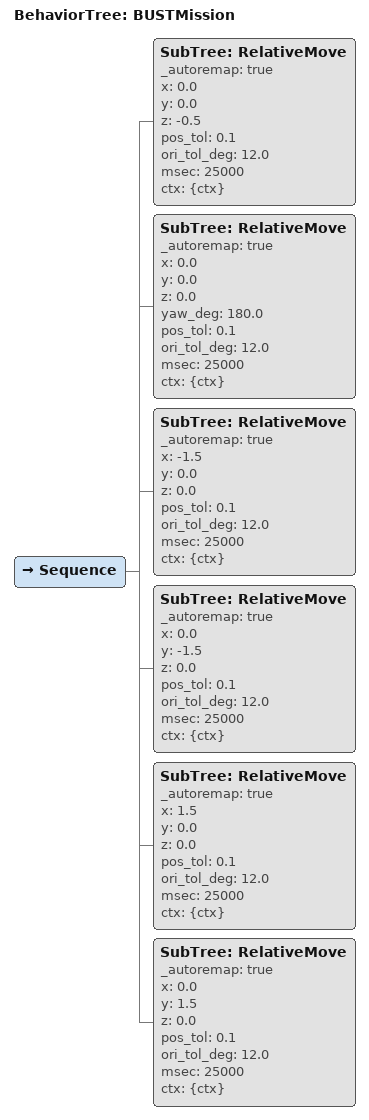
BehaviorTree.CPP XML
<root BTCPP_format="4" main_tree_to_execute="BUSTMission">
  <BehaviorTree ID="BUSTMission">
    <Sequence>

      <SubTree ID="RelativeMove" _autoremap="true"
               x="0.0" y="0.0" z="-0.5"
               pos_tol="0.1" ori_tol_deg="12.0" msec="25000"
               ctx="{ctx}"/>

      <SubTree ID="RelativeMove" _autoremap="true"
               x="0.0" y="0.0" z="0.0"
               yaw_deg="180.0"
               pos_tol="0.1" ori_tol_deg="12.0" msec="25000"
               ctx="{ctx}"/>

      <SubTree ID="RelativeMove" _autoremap="true"
               x="-1.5" y="0.0" z="0.0"
               pos_tol="0.1" ori_tol_deg="12.0" msec="25000"
               ctx="{ctx}"/>

      <SubTree ID="RelativeMove" _autoremap="true"
               x="0.0" y="-1.5" z="0.0"
               pos_tol="0.1" ori_tol_deg="12.0" msec="25000"
               ctx="{ctx}"/>

      <SubTree ID="RelativeMove" _autoremap="true"
               x="1.5" y="0.0" z="0.0"
               pos_tol="0.1" ori_tol_deg="12.0" msec="25000"
               ctx="{ctx}"/>

      <SubTree ID="RelativeMove" _autoremap="true"
               x="0.0" y="1.5" z="0.0"
               pos_tol="0.1" ori_tol_deg="12.0" msec="25000"
               ctx="{ctx}"/>

    </Sequence>
  </BehaviorTree>
</root>
